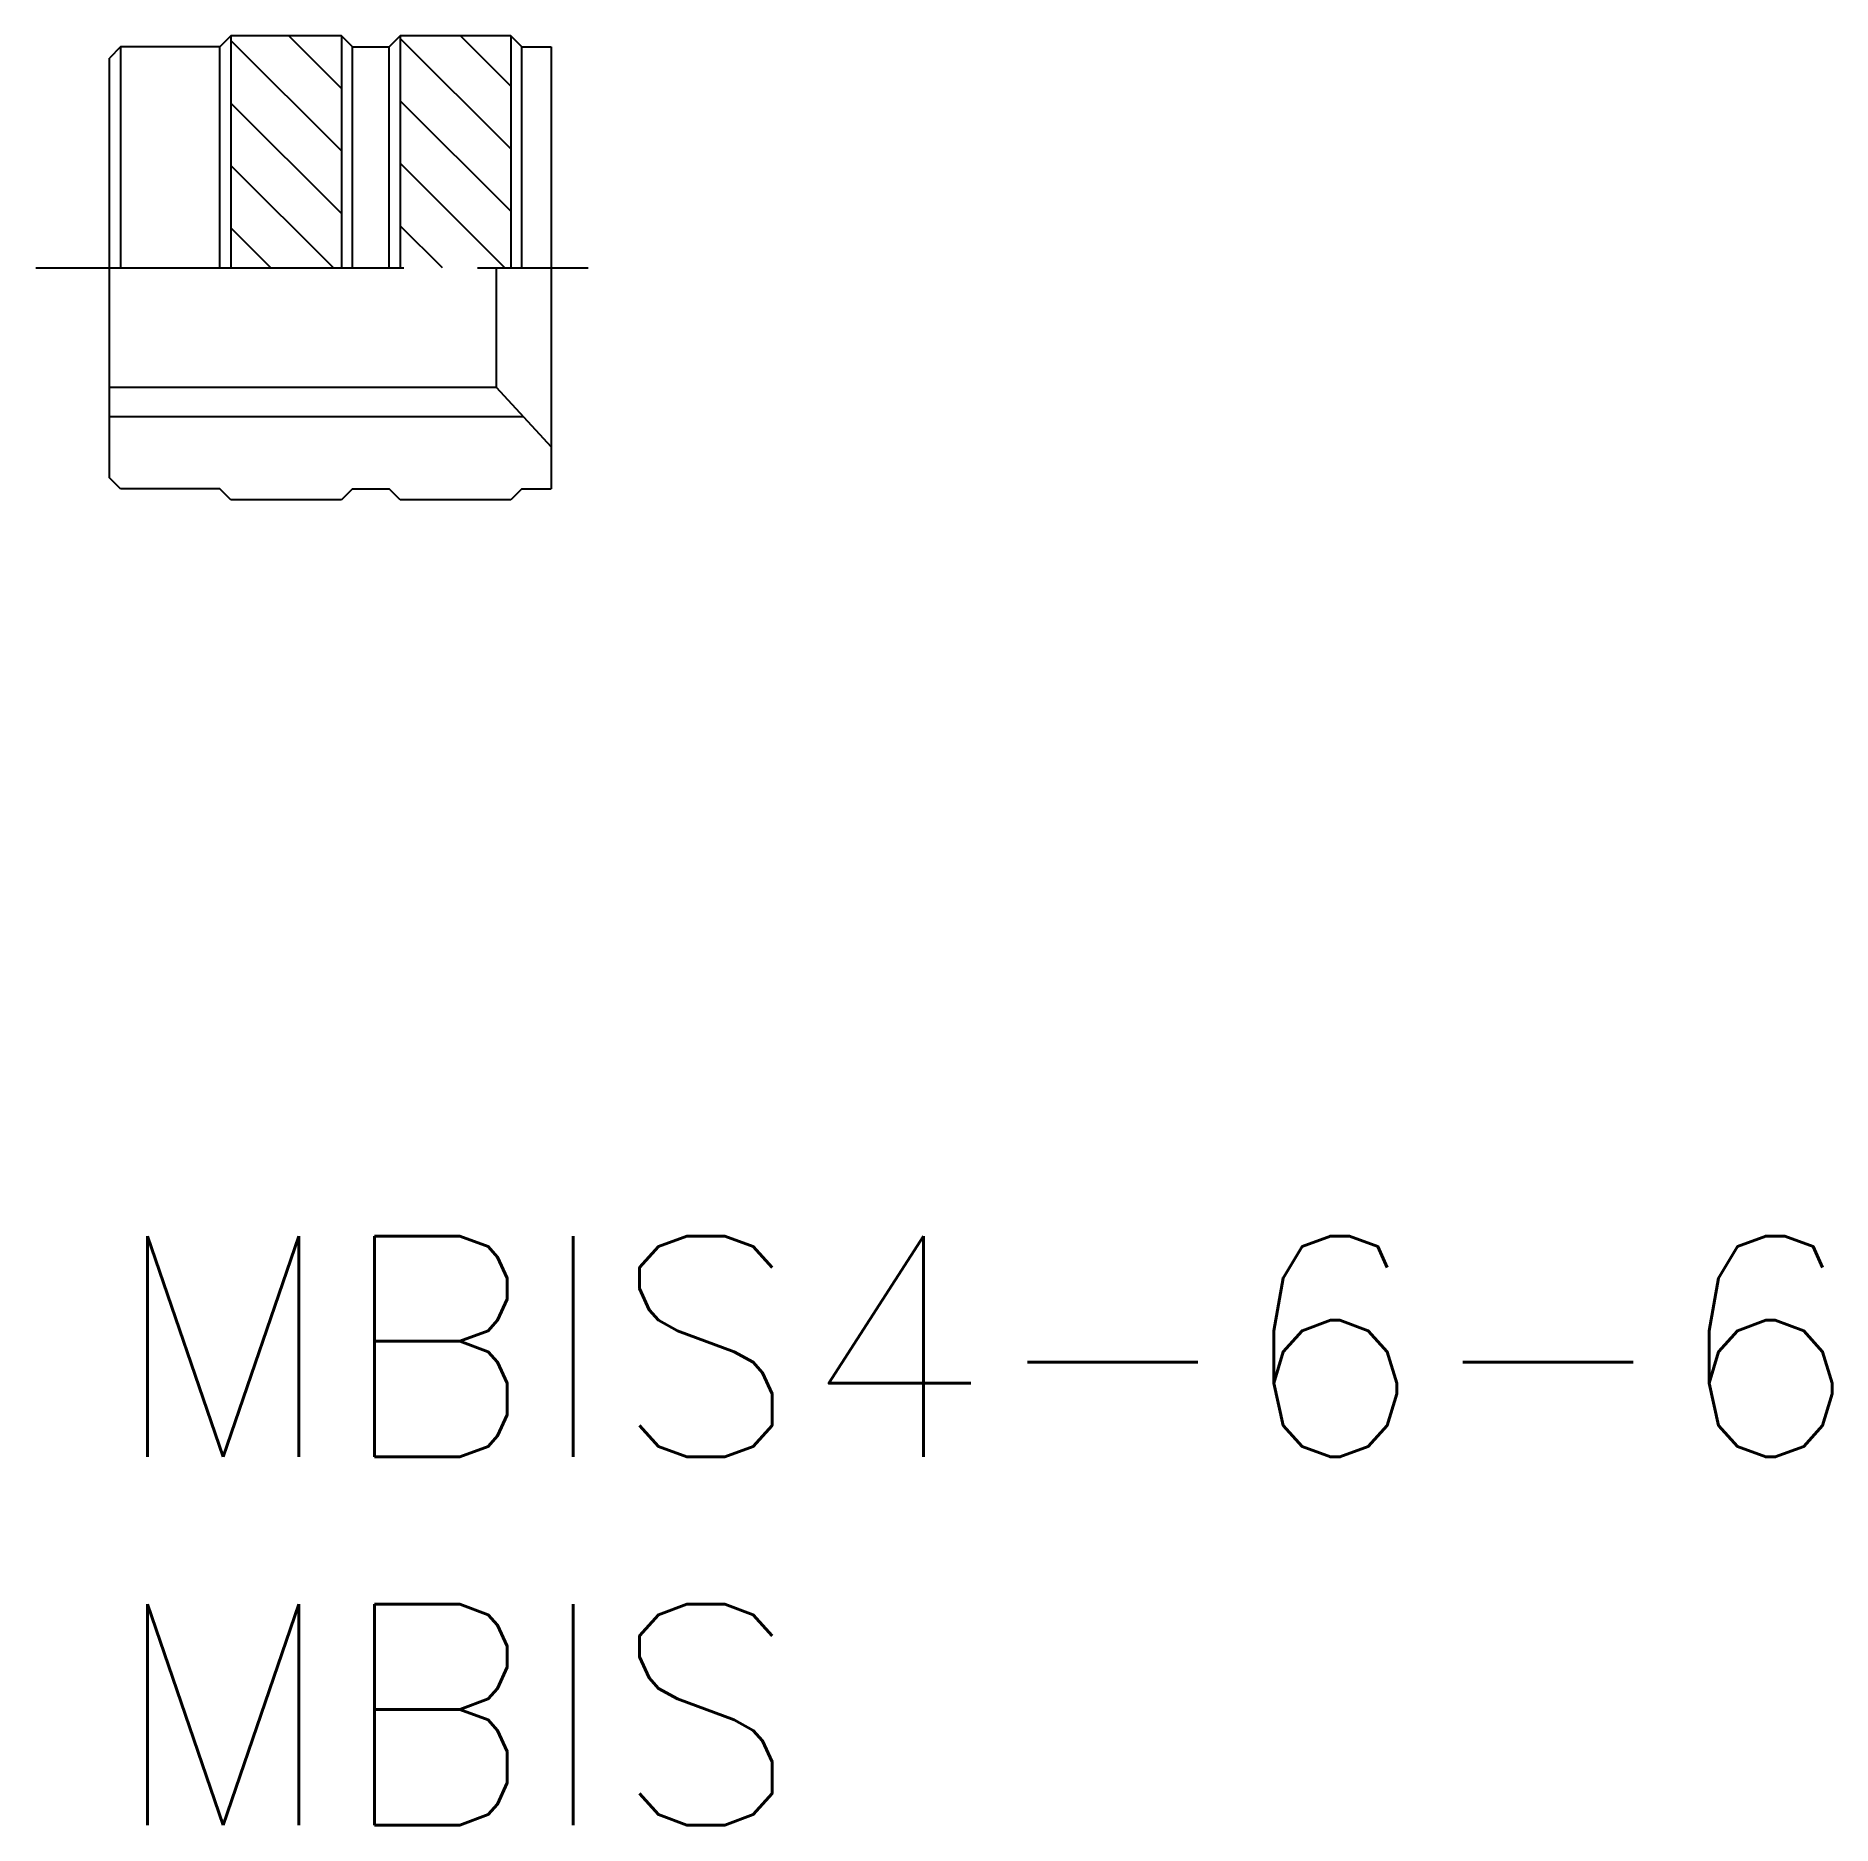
# Model space of a CAD drawing. Extents: x -1 to 23.4, y -8 to 16.3.
import ezdxf

# ---------------------------------------------------------------- set-up
doc = ezdxf.new("R2010")
doc.units = 0
doc.header["$LTSCALE"] = 0.5
doc.linetypes.add('CENTER', pattern=[50.8, 31.75, -6.35, 6.35, -6.35])
doc.linetypes.add('DASHDOT', pattern=[17, 10, -2, 3, -2])
for name, color, linetype in [('MSM_CENTER', 1, 'CENTER'), ('MSM_CONTINUOUS', 7, 'CONTINUOUS'), ('MSM_NARROW', 5, 'CONTINUOUS'), ('MSM_PART_NUMBER', 7, 'CONTINUOUS')]:
    doc.layers.add(name, color=color, linetype=linetype)
doc.styles.get("Standard").update_dxf_attribs({"font": 'txt.shx', "height": 3, "bigfont": 'bigfont.shx'})

msp = doc.modelspace()

# ---------------------------------------------------------------- linework, layer by layer
at = {"layer": 'MSM_CENTER', "linetype": 'DASHDOT'}
msp.add_line((-1, 13.15), (7, 13.15), dxfattribs=at)
at = {"layer": 'MSM_CONTINUOUS'}
for p, q in [((0.15, 16.15), (0, 16)), ((1.5, 16.15), (0.15, 16.15)), ((0.15, 16.15), (0.15, 13.15)), ((1.65, 16.3), (1.5, 16.15)), ((1.5, 13.15), (1.5, 16.15)), ((3.15, 16.3), (1.65, 16.3)), ((1.65, 16.3), (1.65, 13.15)), ((3.15, 14.738), (1.65, 16.238)), ((2.437, 16.3), (3.15, 15.587)), ((3.3, 16.15), (3.15, 16.3)), ((3.15, 16.3), (3.15, 13.15)), ((3.3, 16.15), (3.8, 16.15)), ((3.3, 13.15), (3.3, 16.15)), ((3.95, 16.3), (3.8, 16.15)), ((3.8, 13.15), (3.8, 16.15)), ((5.45, 16.3), (3.95, 16.3)), ((3.95, 16.3), (3.95, 13.15)), ((5.45, 14.767), (3.95, 16.267)), ((5.45, 15.616), (4.766, 16.3)), ((5.6, 16.15), (5.45, 16.3)), ((5.45, 16.3), (5.45, 13.15)), ((5.6, 16.15), (6, 16.15)), ((5.6, 13.15), (5.6, 16.15)), ((6, 16.15), (6, 10.15)), ((0, 10.3), (0, 16)), ((3.15, 13.889), (1.65, 15.389)), ((5.45, 13.919), (3.95, 15.419)), ((3.041, 13.15), (1.65, 14.541)), ((5.37, 13.15), (3.95, 14.57)), ((2.192, 13.15), (1.65, 13.692)), ((4.522, 13.15), (3.95, 13.722)), ((5.25, 13.15), (5.25, 11.529)), ((0, 11.529), (5.25, 11.529)), ((5.25, 11.529), (6, 10.717)), ((0.15, 10.15), (0, 10.3)), ((1.5, 10.15), (0.15, 10.15)), ((1.65, 10), (1.5, 10.15)), ((3.3, 10.15), (3.15, 10)), ((3.3, 10.15), (3.8, 10.15)), ((3.95, 10), (3.8, 10.15)), ((5.6, 10.15), (5.45, 10)), ((5.6, 10.15), (6, 10.15)), ((3.15, 10), (1.65, 10)), ((5.45, 10), (3.95, 10))]:
    msp.add_line(p, q, dxfattribs=at)
at = {"layer": 'MSM_NARROW', "linetype": 'CONTINUOUS'}
msp.add_line((0, 11.131), (5.618, 11.131), dxfattribs=at)

# ---------------------------------------------------------------- texts
at = {"layer": 'MSM_PART_NUMBER'}
for s, p in [('MBIS4-6-6', (0, -3)), ('MBIS', (0, -8))]:
    msp.add_text(s, height=3, dxfattribs=at).set_placement(p)

doc.saveas('drawing.dxf')
